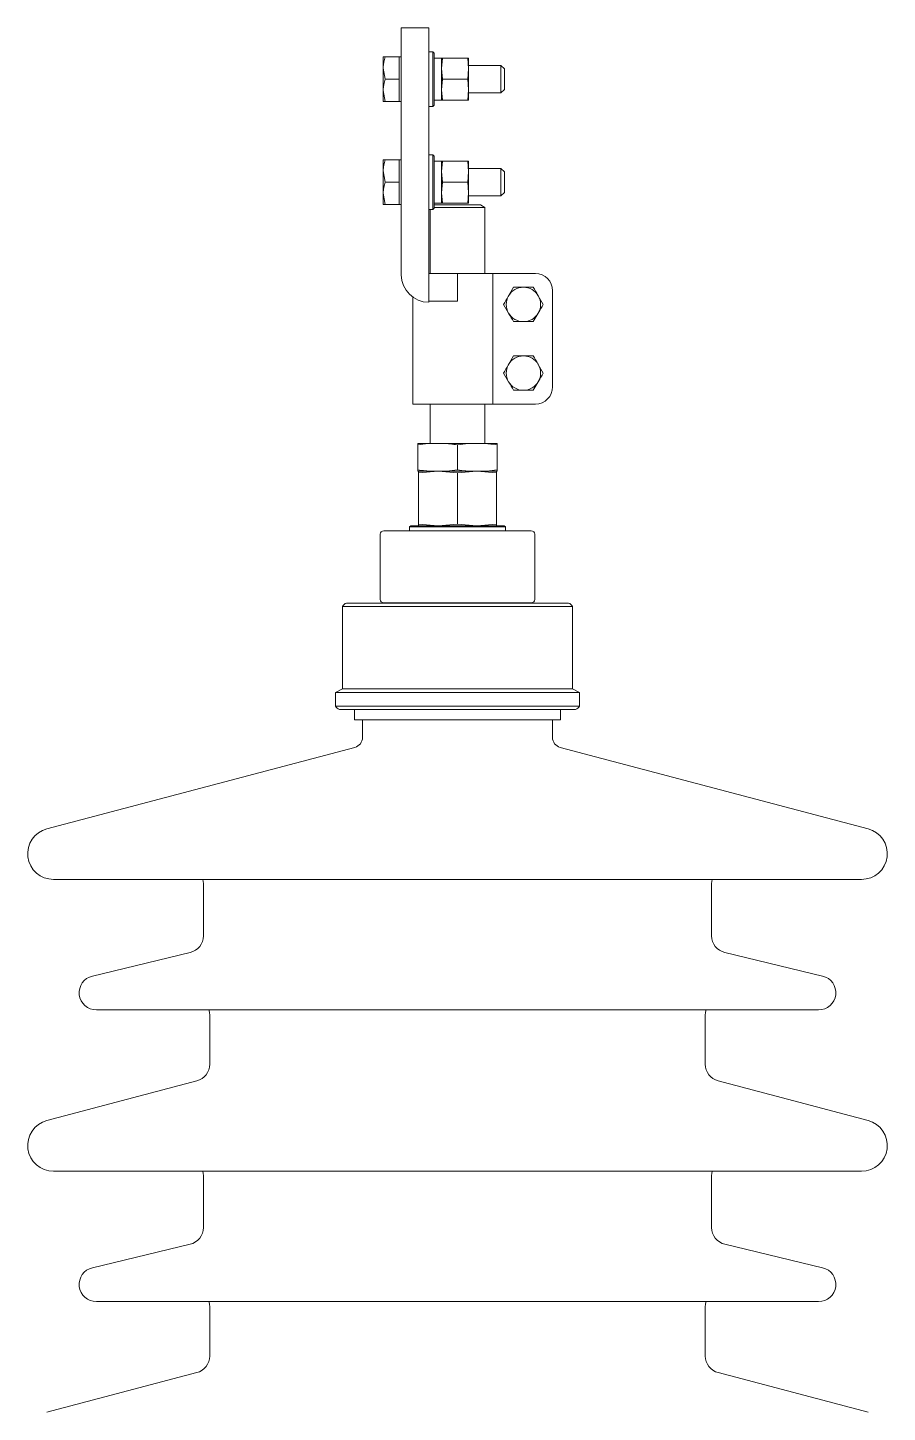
# Model space of a CAD drawing. Header units: millimetres. Extents: x 30710 to 48779, y -19256 to -8564.
# Drawn here: x 32415.1 to 32665.4, y -10258.5 to -9855.2 of the extents above; entities that cross this region are included whole.
import ezdxf

# ---------------------------------------------------------------- set-up
doc = ezdxf.new("R2010")
doc.units = ezdxf.units.MM
doc.header["$LTSCALE"] = 10
doc.layers.add('粗实线', color=4, linetype='Continuous', lineweight=18)

msp = doc.modelspace()

# ---------------------------------------------------------------- linework, layer by layer
at = {"layer": '粗实线'}
for p, q in [((32523.86, -9927.151), (32523.86, -9855.151)), ((32523.86, -9855.151), (32531.86, -9855.151)), ((32531.86, -9855.151), (32531.86, -9935.151)), ((32533.06, -9862.151), (32531.86, -9862.151)), ((32533.46, -9862.551), (32533.06, -9862.151)), ((32533.06, -9878.151), (32533.06, -9862.151)), ((32533.46, -9877.751), (32533.46, -9862.551)), ((32518.56, -9863.651), (32518.56, -9866.901)), ((32523.26, -9863.651), (32519.141, -9863.651)), ((32523.86, -9863.651), (32523.26, -9863.651)), ((32523.26, -9863.651), (32523.26, -9866.901)), ((32535.56, -9864.013), (32533.46, -9864.013)), ((32535.56, -9867.077), (32535.815, -9864.002)), ((32535.56, -9864.002), (32535.56, -9867.077)), ((32535.815, -9864.002), (32543.205, -9864.002)), ((32543.205, -9864.002), (32543.46, -9867.077)), ((32543.46, -9864.002), (32543.46, -9867.077)), ((32552.86, -9866.151), (32543.46, -9866.151)), ((32553.86, -9867.151), (32552.86, -9866.151)), ((32552.86, -9874.151), (32552.86, -9866.151)), ((32518.56, -9866.901), (32518.56, -9873.401)), ((32519.141, -9870.151), (32518.56, -9866.901)), ((32523.26, -9870.151), (32519.141, -9870.151)), ((32523.26, -9866.901), (32523.26, -9870.151)), ((32523.26, -9870.151), (32523.26, -9873.401)), ((32535.56, -9867.077), (32535.56, -9873.225)), ((32535.815, -9870.151), (32535.56, -9867.077)), ((32535.56, -9873.225), (32535.815, -9870.151)), ((32535.815, -9870.151), (32543.205, -9870.151)), ((32543.46, -9867.077), (32543.205, -9870.151)), ((32543.205, -9870.151), (32543.46, -9873.225)), ((32543.46, -9867.077), (32543.46, -9873.225)), ((32553.86, -9867.151), (32553.86, -9873.151)), ((32519.141, -9876.651), (32518.56, -9873.401)), ((32518.56, -9873.401), (32518.56, -9876.651)), ((32523.26, -9873.401), (32523.26, -9876.651)), ((32535.815, -9876.3), (32535.56, -9873.225)), ((32535.56, -9873.225), (32535.56, -9876.3)), ((32543.46, -9873.225), (32543.205, -9876.3)), ((32543.46, -9873.225), (32543.46, -9876.3)), ((32543.46, -9874.151), (32552.86, -9874.151)), ((32552.86, -9874.151), (32553.86, -9873.151)), ((32523.26, -9876.651), (32519.141, -9876.651)), ((32523.26, -9876.651), (32523.86, -9876.651)), ((32531.86, -9878.151), (32533.06, -9878.151)), ((32533.06, -9878.151), (32533.46, -9877.751)), ((32533.46, -9876.267), (32535.56, -9876.267)), ((32535.815, -9876.3), (32543.205, -9876.3)), ((32518.56, -9893.651), (32518.56, -9896.901)), ((32523.26, -9893.651), (32519.141, -9893.651)), ((32523.86, -9893.651), (32523.26, -9893.651)), ((32523.26, -9893.651), (32523.26, -9896.901)), ((32533.06, -9892.151), (32531.86, -9892.151)), ((32533.46, -9892.551), (32533.06, -9892.151)), ((32533.06, -9908.151), (32533.06, -9892.151)), ((32533.46, -9907.751), (32533.46, -9892.551)), ((32535.56, -9894.013), (32533.46, -9894.013)), ((32535.56, -9897.077), (32535.815, -9894.002)), ((32535.56, -9894.002), (32535.56, -9897.077)), ((32535.815, -9894.002), (32543.205, -9894.002)), ((32543.205, -9894.002), (32543.46, -9897.077)), ((32543.46, -9894.002), (32543.46, -9897.077)), ((32518.56, -9896.901), (32518.56, -9903.401)), ((32519.141, -9900.151), (32518.56, -9896.901)), ((32523.26, -9896.901), (32523.26, -9900.151)), ((32535.815, -9900.151), (32535.56, -9897.077)), ((32535.56, -9897.077), (32535.56, -9903.225)), ((32543.46, -9897.077), (32543.205, -9900.151)), ((32552.86, -9896.151), (32543.46, -9896.151)), ((32543.46, -9897.077), (32543.46, -9903.225)), ((32553.86, -9897.151), (32552.86, -9896.151)), ((32552.86, -9904.151), (32552.86, -9896.151)), ((32553.86, -9897.151), (32553.86, -9903.151)), ((32523.26, -9900.151), (32519.141, -9900.151)), ((32523.26, -9900.151), (32523.26, -9903.401)), ((32535.56, -9903.225), (32535.815, -9900.151)), ((32535.815, -9900.151), (32543.205, -9900.151)), ((32543.205, -9900.151), (32543.46, -9903.225)), ((32552.86, -9904.151), (32553.86, -9903.151)), ((32519.141, -9906.651), (32518.56, -9903.401)), ((32518.56, -9903.401), (32518.56, -9906.651)), ((32523.26, -9906.651), (32519.141, -9906.651)), ((32523.26, -9903.401), (32523.26, -9906.651)), ((32523.26, -9906.651), (32523.86, -9906.651)), ((32533.46, -9906.267), (32535.56, -9906.267)), ((32533.519, -9906.79), (32533.46, -9906.824)), ((32546.921, -9906.79), (32533.519, -9906.79)), ((32535.815, -9906.3), (32535.56, -9903.225)), ((32535.56, -9903.225), (32535.56, -9906.3)), ((32535.815, -9906.3), (32543.205, -9906.3)), ((32543.46, -9903.225), (32543.205, -9906.3)), ((32543.46, -9903.225), (32543.46, -9906.3)), ((32543.46, -9904.151), (32552.86, -9904.151)), ((32548.22, -9907.54), (32546.921, -9906.79)), ((32531.86, -9908.151), (32533.06, -9908.151)), ((32532.22, -9908.151), (32532.22, -9926.79)), ((32533.06, -9908.151), (32533.46, -9907.751)), ((32548.22, -9907.54), (32533.46, -9907.54)), ((32548.22, -9926.79), (32548.22, -9907.54)), ((32540.22, -9926.79), (32531.86, -9926.79)), ((32540.22, -9926.79), (32550.466, -9926.79)), ((32540.22, -9926.79), (32540.22, -9934.79)), ((32550.466, -9926.79), (32550.466, -9964.79)), ((32550.466, -9926.79), (32562.917, -9926.79)), ((32556.53, -9930.79), (32555.087, -9933.29)), ((32527.22, -9933.667), (32527.22, -9964.79)), ((32540.22, -9934.79), (32531.86, -9934.79)), ((32565.19, -9935.79), (32563.747, -9933.29)), ((32567.917, -9931.79), (32567.917, -9959.79)), ((32553.643, -9935.79), (32555.087, -9938.29)), ((32562.303, -9940.79), (32563.747, -9938.29)), ((32556.53, -9950.79), (32555.087, -9953.29)), ((32565.19, -9955.79), (32563.747, -9953.29)), ((32553.643, -9955.79), (32555.087, -9958.29)), ((32562.303, -9960.79), (32563.747, -9958.29)), ((32527.22, -9964.79), (32550.466, -9964.79)), ((32532.22, -9964.79), (32532.22, -9976.334)), ((32548.22, -9976.334), (32548.22, -9964.79)), ((32550.466, -9964.79), (32562.917, -9964.79)), ((32528.636, -9976.703), (32531.712, -9976.334)), ((32528.636, -9976.334), (32528.636, -9976.703)), ((32531.712, -9976.334), (32528.636, -9976.334)), ((32528.636, -9976.703), (32528.636, -9983.966)), ((32531.712, -9976.334), (32537.144, -9976.334)), ((32537.144, -9976.334), (32543.296, -9976.334)), ((32540.22, -9976.703), (32543.296, -9976.334)), ((32540.22, -9976.703), (32540.22, -9983.966)), ((32543.296, -9976.334), (32548.727, -9976.334)), ((32551.803, -9976.334), (32548.727, -9976.334)), ((32551.803, -9976.703), (32551.803, -9976.334)), ((32551.803, -9976.703), (32551.803, -9983.966)), ((32528.636, -9983.966), (32528.636, -9984.334)), ((32531.712, -9984.334), (32528.636, -9984.334)), ((32528.888, -9984.804), (32534.554, -9984.334)), ((32528.888, -9984.334), (32528.888, -9984.804)), ((32528.888, -9984.804), (32528.888, -9999.764)), ((32531.712, -9984.334), (32537.144, -9984.334)), ((32534.554, -9984.334), (32540.22, -9984.804)), ((32540.22, -9983.966), (32537.144, -9984.334)), ((32543.296, -9984.334), (32537.144, -9984.334)), ((32540.22, -9984.804), (32545.886, -9984.334)), ((32540.22, -9984.804), (32540.22, -9999.764)), ((32543.296, -9984.334), (32548.727, -9984.334)), ((32545.886, -9984.334), (32551.551, -9984.804)), ((32551.803, -9983.966), (32548.727, -9984.334)), ((32551.803, -9984.334), (32548.727, -9984.334)), ((32551.551, -9984.804), (32551.551, -9984.334)), ((32551.551, -9984.804), (32551.551, -9999.764)), ((32551.803, -9983.966), (32551.803, -9984.334)), ((32534.554, -10000.234), (32528.888, -9999.764)), ((32528.888, -9999.764), (32528.888, -10000.234)), ((32540.22, -9999.764), (32534.554, -10000.234)), ((32545.886, -10000.234), (32540.22, -9999.764)), ((32551.551, -9999.764), (32545.886, -10000.234)), ((32551.551, -10000.234), (32551.551, -9999.764)), ((32517.72, -10002.734), (32517.72, -10021.734)), ((32561.72, -10001.734), (32518.72, -10001.734)), ((32526.595, -10000.234), (32526.22, -10000.609)), ((32526.22, -10000.609), (32526.22, -10001.734)), ((32554.22, -10000.609), (32526.22, -10000.609)), ((32553.845, -10000.234), (32526.595, -10000.234)), ((32554.22, -10000.609), (32553.845, -10000.234)), ((32554.22, -10001.734), (32554.22, -10000.609)), ((32562.72, -10021.734), (32562.72, -10002.734)), ((32506.72, -10023.767), (32506.72, -10047.79)), ((32506.72, -10023.767), (32573.72, -10023.767)), ((32507.864, -10022.79), (32572.575, -10022.79)), ((32561.72, -10022.734), (32518.72, -10022.734)), ((32573.72, -10047.79), (32573.72, -10023.767)), ((32506.72, -10047.79), (32504.72, -10048.79)), ((32506.72, -10047.79), (32573.72, -10047.79)), ((32575.72, -10048.79), (32573.72, -10047.79)), ((32504.72, -10048.79), (32504.72, -10052.813)), ((32504.72, -10048.79), (32575.72, -10048.79)), ((32575.72, -10052.813), (32575.72, -10048.79)), ((32504.72, -10052.813), (32575.72, -10052.813)), ((32505.864, -10053.79), (32574.575, -10053.79)), ((32510.22, -10053.79), (32510.22, -10056.79)), ((32570.22, -10056.79), (32570.22, -10053.79)), ((32570.22, -10056.79), (32510.22, -10056.79)), ((32512.552, -10056.79), (32512.552, -10061.924)), ((32567.887, -10061.924), (32567.887, -10056.79)), ((32510.319, -10064.824), (32420.635, -10088.539)), ((32659.804, -10088.539), (32570.12, -10064.824)), ((32422.552, -10103.29), (32657.887, -10103.29)), ((32466.21, -10104.721), (32466.21, -10119.721)), ((32614.229, -10119.721), (32614.229, -10104.721)), ((32462.378, -10124.583), (32433.884, -10131.428)), ((32646.555, -10131.428), (32618.061, -10124.583)), ((32435.052, -10141.29), (32645.387, -10141.29)), ((32468.052, -10142.947), (32468.052, -10157.151)), ((32612.387, -10157.151), (32612.387, -10142.947)), ((32464.33, -10161.985), (32420.635, -10173.539)), ((32659.804, -10173.539), (32616.109, -10161.985)), ((32422.552, -10188.29), (32657.887, -10188.29)), ((32466.21, -10189.721), (32466.21, -10204.721)), ((32614.229, -10204.721), (32614.229, -10189.721)), ((32462.378, -10209.583), (32433.884, -10216.428)), ((32646.555, -10216.428), (32618.061, -10209.583)), ((32435.052, -10226.29), (32645.387, -10226.29)), ((32468.052, -10227.947), (32468.052, -10242.151)), ((32612.387, -10242.151), (32612.387, -10227.947)), ((32464.33, -10246.985), (32420.635, -10258.539)), ((32659.804, -10258.539), (32616.109, -10246.985))]:
    msp.add_line(p, q, dxfattribs=at)
for points in [[(32466.001, -10103.29), (32466.114, -10103.746), (32466.21, -10104.721)], [(32614.229, -10104.721), (32614.325, -10103.746), (32614.438, -10103.29)], [(32467.769, -10141.29), (32467.956, -10141.972), (32468.052, -10142.947)], [(32612.387, -10142.947), (32612.483, -10141.972), (32612.67, -10141.29)], [(32466.001, -10188.29), (32466.114, -10188.746), (32466.21, -10189.721)], [(32614.229, -10189.721), (32614.325, -10188.746), (32614.438, -10188.29)], [(32467.769, -10226.29), (32467.956, -10226.972), (32468.052, -10227.947)], [(32612.387, -10227.947), (32612.483, -10226.972), (32612.67, -10226.29)]]:
    msp.add_lwpolyline(points, dxfattribs=at)
for centre, radius, start, end in [((32531.86, -9927.151), 8, 180, 270), ((32562.917, -9931.79), 5, 0, 90), ((32559.417, -9935.79), 5, 90, 150), ((32559.417, -9935.79), 5, 30, 90), ((32559.417, -9935.79), 5, 150, 210), ((32559.417, -9935.79), 5, 330, 30), ((32559.417, -9935.79), 5, 210, 270), ((32559.417, -9935.79), 5, 270, 330), ((32559.417, -9955.79), 5, 90, 150), ((32559.417, -9955.79), 5, 30, 90), ((32559.417, -9955.79), 5, 150, 210), ((32559.417, -9955.79), 5, 330, 30), ((32559.417, -9955.79), 5, 210, 270), ((32559.417, -9955.79), 5, 270, 330), ((32562.917, -9959.79), 5, 270, 0), ((32518.72, -10002.734), 1, 90, 180), ((32561.72, -10002.734), 1, 0, 90), ((32508.471, -10024.66), 1.966, 107.97757, 152.97757), ((32518.72, -10021.734), 1, 180, 270), ((32561.72, -10021.734), 1, 270, 0), ((32571.968, -10024.66), 1.966, 27.02243, 72.02243), ((32506.471, -10051.92), 1.966, 207.02243, 252.02243), ((32573.968, -10051.92), 1.966, 287.97757, 332.97757), ((32509.552, -10061.924), 3, 284.81144, 0), ((32570.887, -10061.924), 3, 180, 255.18856), ((32422.552, -10095.79), 7.5, 104.81144, 270), ((32657.887, -10095.79), 7.5, 270, 75.18856), ((32461.21, -10119.721), 5, 283.50795, 0), ((32619.229, -10119.721), 5, 180, 256.49205), ((32435.052, -10136.29), 5, 103.50795, 270), ((32645.387, -10136.29), 5, 270, 76.49205), ((32463.052, -10157.151), 5, 284.81144, 0), ((32617.387, -10157.151), 5, 180, 255.18856), ((32422.552, -10180.79), 7.5, 104.81144, 270), ((32657.887, -10180.79), 7.5, 270, 75.18856), ((32461.21, -10204.721), 5, 283.50795, 0), ((32619.229, -10204.721), 5, 180, 256.49205), ((32435.052, -10221.29), 5, 103.50795, 270), ((32645.387, -10221.29), 5, 270, 76.49205), ((32463.052, -10242.151), 5, 284.81144, 360), ((32617.387, -10242.151), 5, 180, 255.18856)]:
    msp.add_arc(centre, radius, start, end, dxfattribs=at)
for points, knots in [([(32518.56, -9866.901), (32518.561, -9866.824), (32518.569, -9865.726), (32518.865, -9864.651), (32519.141, -9863.651)], [0, 0, 0, 0, 0.232437, 3.3103722, 3.3103722, 3.3103722, 3.3103722]), ([(32519.141, -9863.651), (32519.064, -9863.651), (32518.722, -9863.651), (32518.631, -9863.651), (32518.56, -9863.651)], [0, 0, 0, 0, 0.12987821, 0.58055658, 0.58055658, 0.58055658, 0.58055658]), ([(32535.815, -9864.002), (32535.781, -9864.002), (32535.628, -9864.002), (32535.59, -9864.002), (32535.56, -9864.002)], [0, 0, 0, 0, 0.05762997, 0.25487853, 0.25487853, 0.25487853, 0.25487853]), ([(32543.46, -9864.002), (32543.43, -9864.002), (32543.392, -9864.002), (32543.24, -9864.002), (32543.205, -9864.002)], [0, 0, 0, 0, 0.19724856, 0.25487853, 0.25487853, 0.25487853, 0.25487853]), ([(32518.56, -9873.401), (32518.561, -9873.324), (32518.569, -9872.226), (32518.865, -9871.151), (32519.141, -9870.151)], [0, 0, 0, 0, 0.232437, 3.3103722, 3.3103722, 3.3103722, 3.3103722]), ([(32518.56, -9876.651), (32518.631, -9876.651), (32518.722, -9876.651), (32519.064, -9876.651), (32519.141, -9876.651)], [0, 0, 0, 0, 0.45067837, 0.58055658, 0.58055658, 0.58055658, 0.58055658]), ([(32535.56, -9876.3), (32535.59, -9876.3), (32535.628, -9876.3), (32535.781, -9876.3), (32535.815, -9876.3)], [0, 0, 0, 0, 0.19724856, 0.25487853, 0.25487853, 0.25487853, 0.25487853]), ([(32543.205, -9876.3), (32543.24, -9876.3), (32543.392, -9876.3), (32543.43, -9876.3), (32543.46, -9876.3)], [0, 0, 0, 0, 0.05762997, 0.25487853, 0.25487853, 0.25487853, 0.25487853]), ([(32518.56, -9896.901), (32518.561, -9896.824), (32518.569, -9895.726), (32518.865, -9894.651), (32519.141, -9893.651)], [0, 0, 0, 0, 0.232437, 3.3103722, 3.3103722, 3.3103722, 3.3103722]), ([(32519.141, -9893.651), (32519.064, -9893.651), (32518.722, -9893.651), (32518.631, -9893.651), (32518.56, -9893.651)], [0, 0, 0, 0, 0.12987821, 0.58055658, 0.58055658, 0.58055658, 0.58055658]), ([(32535.815, -9894.002), (32535.781, -9894.002), (32535.628, -9894.002), (32535.59, -9894.002), (32535.56, -9894.002)], [0, 0, 0, 0, 0.05762997, 0.25487853, 0.25487853, 0.25487853, 0.25487853]), ([(32543.46, -9894.002), (32543.43, -9894.002), (32543.392, -9894.002), (32543.24, -9894.002), (32543.205, -9894.002)], [0, 0, 0, 0, 0.19724856, 0.25487853, 0.25487853, 0.25487853, 0.25487853]), ([(32518.56, -9903.401), (32518.561, -9903.324), (32518.569, -9902.226), (32518.865, -9901.151), (32519.141, -9900.151)], [0, 0, 0, 0, 0.232437, 3.3103722, 3.3103722, 3.3103722, 3.3103722]), ([(32518.56, -9906.651), (32518.631, -9906.651), (32518.722, -9906.651), (32519.064, -9906.651), (32519.141, -9906.651)], [0, 0, 0, 0, 0.45067837, 0.58055658, 0.58055658, 0.58055658, 0.58055658]), ([(32535.56, -9906.3), (32535.59, -9906.3), (32535.628, -9906.3), (32535.781, -9906.3), (32535.815, -9906.3)], [0, 0, 0, 0, 0.19724856, 0.25487853, 0.25487853, 0.25487853, 0.25487853]), ([(32543.205, -9906.3), (32543.24, -9906.3), (32543.392, -9906.3), (32543.43, -9906.3), (32543.46, -9906.3)], [0, 0, 0, 0, 0.05762997, 0.25487853, 0.25487853, 0.25487853, 0.25487853]), ([(32559.417, -9930.79), (32559.19, -9930.79), (32558.213, -9930.79), (32557.261, -9930.79), (32556.53, -9930.79)], [0, 0, 0, 0, 0.6692912, 2.8867513, 2.8867513, 2.8867513, 2.8867513]), ([(32562.303, -9930.79), (32562.105, -9930.79), (32561.165, -9930.79), (32560.188, -9930.79), (32559.417, -9930.79)], [0, 0, 0, 0, 0.6091067, 2.8867513, 2.8867513, 2.8867513, 2.8867513]), ([(32563.747, -9933.29), (32563.713, -9933.231), (32563.225, -9932.386), (32562.748, -9931.559), (32562.303, -9930.79)], [0, 0, 0, 0, 0.2026516, 2.8867513, 2.8867513, 2.8867513, 2.8867513]), ([(32555.087, -9933.29), (32555.052, -9933.349), (32554.565, -9934.193), (32554.087, -9935.021), (32553.643, -9935.79)], [0, 0, 0, 0, 0.2026516, 2.8867513, 2.8867513, 2.8867513, 2.8867513]), ([(32555.087, -9938.29), (32555.121, -9938.349), (32555.608, -9939.193), (32556.086, -9940.021), (32556.53, -9940.79)], [0, 0, 0, 0, 0.2026516, 2.8867513, 2.8867513, 2.8867513, 2.8867513]), ([(32563.747, -9938.29), (32563.781, -9938.231), (32564.268, -9937.386), (32564.746, -9936.559), (32565.19, -9935.79)], [0, 0, 0, 0, 0.2026516, 2.8867513, 2.8867513, 2.8867513, 2.8867513]), ([(32556.53, -9940.79), (32557.261, -9940.79), (32558.213, -9940.79), (32559.19, -9940.79), (32559.417, -9940.79)], [0, 0, 0, 0, 2.2174601, 2.8867513, 2.8867513, 2.8867513, 2.8867513]), ([(32559.417, -9940.79), (32560.188, -9940.79), (32561.165, -9940.79), (32562.105, -9940.79), (32562.303, -9940.79)], [0, 0, 0, 0, 2.2776446, 2.8867513, 2.8867513, 2.8867513, 2.8867513]), ([(32559.417, -9950.79), (32559.19, -9950.79), (32558.213, -9950.79), (32557.261, -9950.79), (32556.53, -9950.79)], [0, 0, 0, 0, 0.6692912, 2.8867513, 2.8867513, 2.8867513, 2.8867513]), ([(32562.303, -9950.79), (32562.105, -9950.79), (32561.165, -9950.79), (32560.188, -9950.79), (32559.417, -9950.79)], [0, 0, 0, 0, 0.6091067, 2.8867513, 2.8867513, 2.8867513, 2.8867513]), ([(32563.747, -9953.29), (32563.713, -9953.231), (32563.225, -9952.386), (32562.748, -9951.559), (32562.303, -9950.79)], [0, 0, 0, 0, 0.2026516, 2.8867513, 2.8867513, 2.8867513, 2.8867513]), ([(32555.087, -9953.29), (32555.052, -9953.349), (32554.565, -9954.193), (32554.087, -9955.021), (32553.643, -9955.79)], [0, 0, 0, 0, 0.2026516, 2.8867513, 2.8867513, 2.8867513, 2.8867513]), ([(32555.087, -9958.29), (32555.121, -9958.349), (32555.608, -9959.193), (32556.086, -9960.021), (32556.53, -9960.79)], [0, 0, 0, 0, 0.2026516, 2.8867513, 2.8867513, 2.8867513, 2.8867513]), ([(32563.747, -9958.29), (32563.781, -9958.231), (32564.268, -9957.386), (32564.746, -9956.559), (32565.19, -9955.79)], [0, 0, 0, 0, 0.2026516, 2.8867513, 2.8867513, 2.8867513, 2.8867513]), ([(32556.53, -9960.79), (32557.261, -9960.79), (32558.213, -9960.79), (32559.19, -9960.79), (32559.417, -9960.79)], [0, 0, 0, 0, 2.2174601, 2.8867513, 2.8867513, 2.8867513, 2.8867513]), ([(32559.417, -9960.79), (32560.188, -9960.79), (32561.165, -9960.79), (32562.105, -9960.79), (32562.303, -9960.79)], [0, 0, 0, 0, 2.2776446, 2.8867513, 2.8867513, 2.8867513, 2.8867513]), ([(32537.144, -9976.334), (32537.428, -9976.359), (32538.456, -9976.449), (32539.48, -9976.596), (32540.22, -9976.703)], [0, 0, 0, 0, 0.8582819, 3.0985702, 3.0985702, 3.0985702, 3.0985702]), ([(32548.727, -9976.334), (32548.933, -9976.352), (32549.961, -9976.44), (32550.984, -9976.586), (32551.803, -9976.703)], [0, 0, 0, 0, 0.6207576, 3.0985286, 3.0985286, 3.0985286, 3.0985286]), ([(32531.712, -9984.334), (32531.428, -9984.309), (32530.4, -9984.22), (32529.376, -9984.072), (32528.636, -9983.966)], [0, 0, 0, 0, 0.8582819, 3.0985702, 3.0985702, 3.0985702, 3.0985702]), ([(32543.296, -9984.334), (32543.09, -9984.317), (32542.061, -9984.229), (32541.038, -9984.083), (32540.22, -9983.966)], [0, 0, 0, 0, 0.6207576, 3.0985286, 3.0985286, 3.0985286, 3.0985286])]:
    msp.add_open_spline(points, degree=3, knots=knots, dxfattribs=at)

doc.saveas('drawing.dxf')
